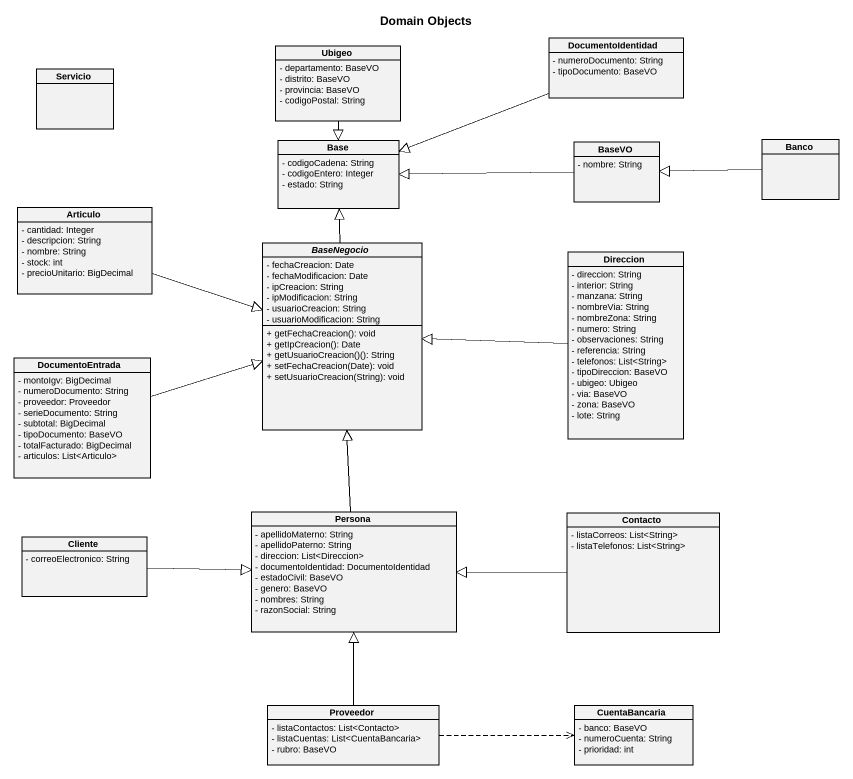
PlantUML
@startuml
title Domain Objects
hide circle
hide empty members
skinparam classAttributeIconSize 0
class DocumentoIdentidad {
  - numeroDocumento: String
  - tipoDocumento: BaseVO
}
class Servicio
class Ubigeo {
  - departamento: BaseVO
  - distrito: BaseVO
  - provincia: BaseVO
  - codigoPostal: String
}
class Base {
  - codigoCadena: String
  - codigoEntero: Integer
  - estado: String
}
class BaseVO {
  - nombre: String
}
class Banco
class Articulo {
  - cantidad: Integer
  - descripcion: String
  - nombre: String
  - stock: int
  - precioUnitario: BigDecimal
}
abstract class BaseNegocio {
  - fechaCreacion: Date
  - fechaModificacion: Date
  - ipCreacion: String
  - ipModificacion: String
  - usuarioCreacion: String
  - usuarioModificacion: String
  + getFechaCreacion(): void
  + getIpCreacion(): Date
  + getUsuarioCreacion()(): String
  + setFechaCreacion(Date): void
  + setUsuarioCreacion(String): void
}
class Direccion {
  - direccion: String
  - interior: String
  - manzana: String
  - nombreVia: String
  - nombreZona: String
  - numero: String
  - observaciones: String
  - referencia: String
  - telefonos: List<String>
  - tipoDireccion: BaseVO
  - ubigeo: Ubigeo
  - via: BaseVO
  - zona: BaseVO
  - lote: String
}
class DocumentoEntrada {
  - montoIgv: BigDecimal
  - numeroDocumento: String
  - proveedor: Proveedor
  - serieDocumento: String
  - subtotal: BigDecimal
  - tipoDocumento: BaseVO
  - totalFacturado: BigDecimal
  - articulos: List<Articulo>
}
class Cliente {
  - correoElectronico: String
}
class Persona {
  - apellidoMaterno: String
  - apellidoPaterno: String
  - direccion: List<Direccion>
  - documentoIdentidad: DocumentoIdentidad
  - estadoCivil: BaseVO
  - genero: BaseVO
  - nombres: String
  - razonSocial: String
}
class Contacto {
  - listaCorreos: List<String>
  - listaTelefonos: List<String>
}
class Proveedor {
  - listaContactos: List<Contacto>
  - listaCuentas: List<CuentaBancaria>
  - rubro: BaseVO
}
class CuentaBancaria {
  - banco: BaseVO
  - numeroCuenta: String
  - prioridad: int
}
DocumentoIdentidad -left-|> Base
Ubigeo --|> Base
BaseVO -left-|> Base
Banco -left-|> BaseVO
Articulo -right-|> BaseNegocio
BaseNegocio -up-|> Base
Direccion -left-|> BaseNegocio
DocumentoEntrada -right-|> BaseNegocio
Cliente -right-|> Persona
Persona -up-|> BaseNegocio
Contacto -left-|> Persona
Proveedor -up-|> Persona
Proveedor .right.> CuentaBancaria
@enduml
